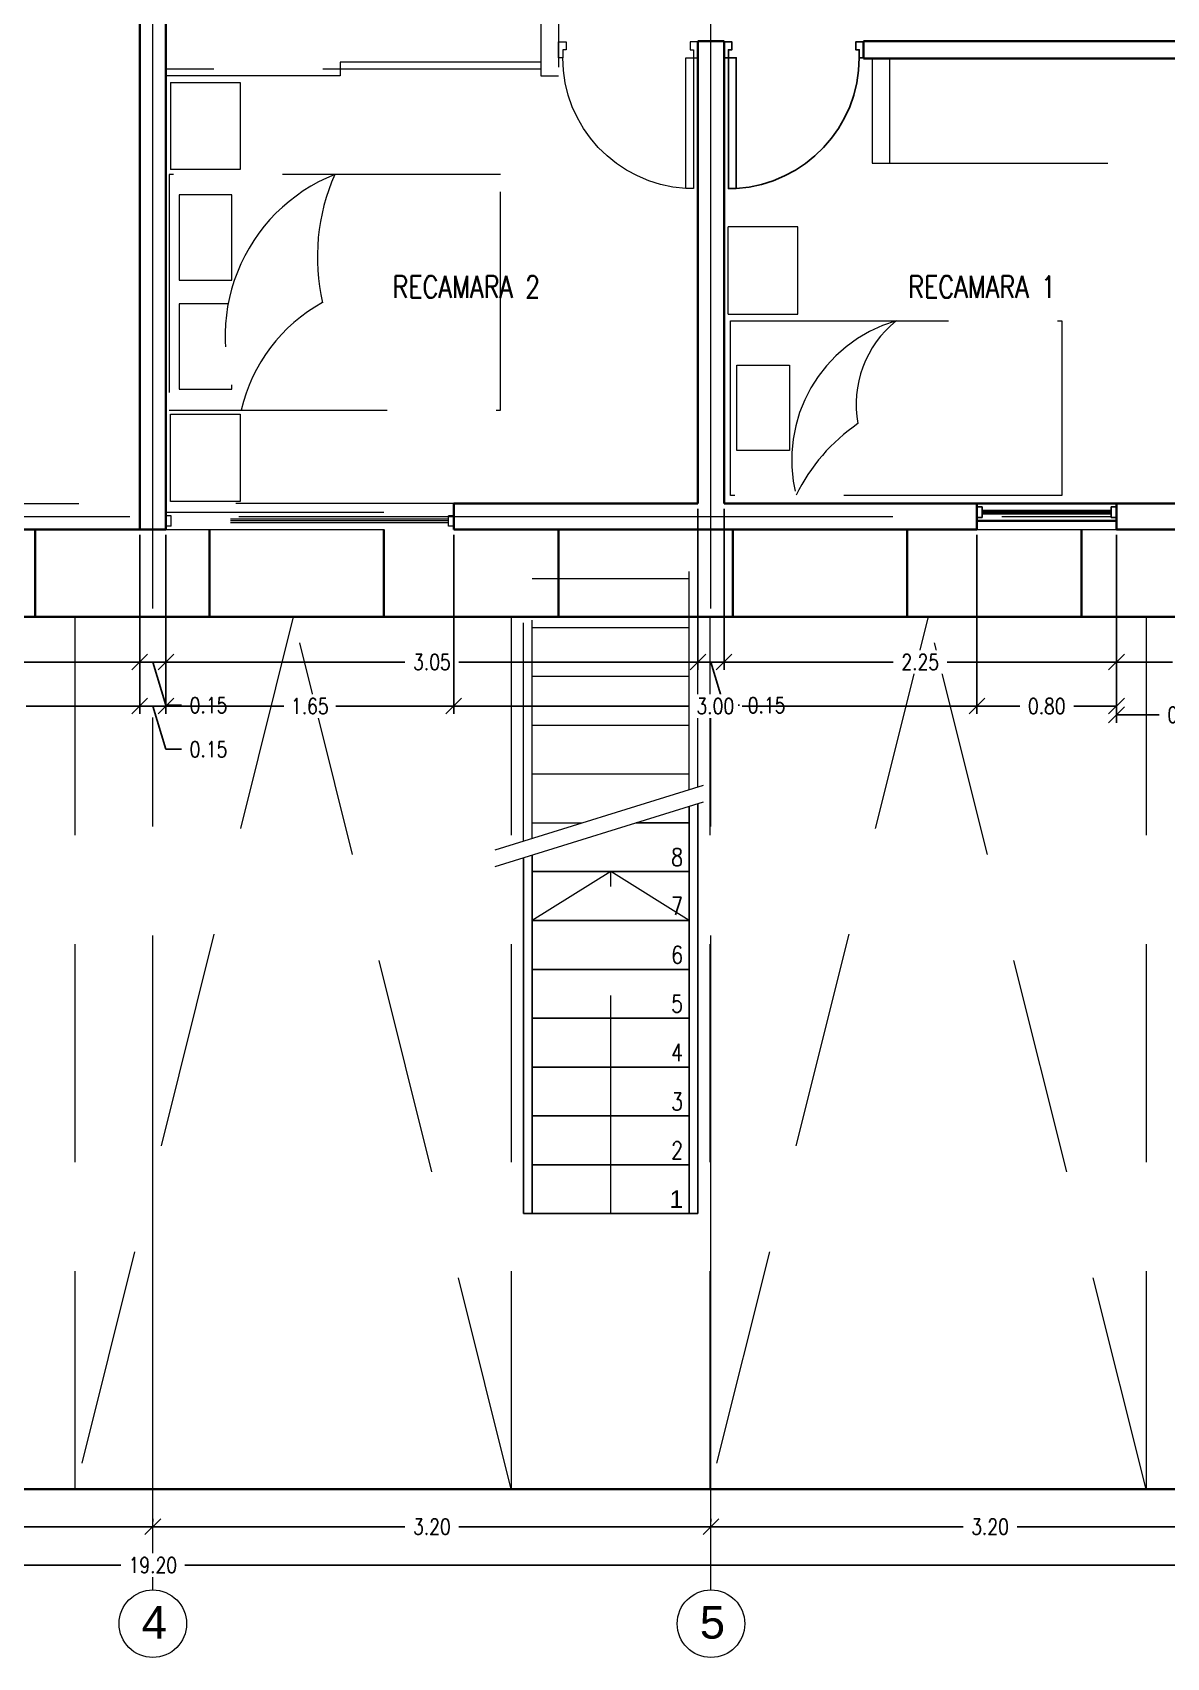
# Model space of a CAD drawing. Header units: metres. Extents: x -255 to -21, y -382 to -241.
# Drawn here: x -34.56 to -28.06, y -305.99 to -296.68 of the extents above; entities that cross this region are included whole.
import ezdxf

# ---------------------------------------------------------------- set-up
doc = ezdxf.new("R2010")
doc.units = ezdxf.units.M
doc.header["$LTSCALE"] = 5
doc.header["$MEASUREMENT"] = 0
doc.linetypes.add('CENTER2', pattern=[1.125, 0.75, -0.125, 0.125, -0.125])
doc.linetypes.add('HIDDEN', pattern=[0.375, 0.25, -0.125])
doc.layers.get('0').update_dxf_attribs({"color": 30})
for name, color, linetype, lineweight in [('A-ANNO-DIMS', 3, 'Continuous', 18), ('A-ANNO-SYMB', 3, 'Continuous', 18), ('A-ANNO-TEXT', 3, 'Continuous', 18), ('A-DOOR-FULL', 4, 'Continuous', 25), ('A-FLOR-LEVL', 7, 'Continuous', 35), ('A-FLOR-OVHD', 3, 'HIDDEN', 18), ('A-FLOR-STRS', 4, 'Continuous', 25), ('A-FURN', 8, 'Continuous', 18), ('A-GLAZ-FULL', 4, 'Continuous', 25), ('A-WALL-FULL-EXTR', 7, 'Continuous', 35), ('A-WALL-FULL-INTR', 7, 'Continuous', 35), ('U-PARK-MNR', 255, 'Continuous', 13)]:
    doc.layers.add(name, color=color, linetype=linetype, lineweight=lineweight)
doc.styles.add('E-ROMANS', font='romans.shx', dxfattribs={"width": 0.8})
doc.styles.get("Standard").update_dxf_attribs({"font": 'arial.ttf'})
doc.dimstyles.new('E-0050_TICK_18', dxfattribs={"dimscale": 0.001, "dimtxt": 90, "dimasz": 90, "dimexe": 45, "dimexo": 30, "dimgap": 45, "dimtad": 0, "dimzin": 0, "dimdsep": 46, "dimtxsty": 'E-ROMANS', "dimblk": 'OBLIQUE', "dimcen": 45, "dimclrd": 256, "dimclre": 256, "dimclrt": 256, "dimadec": 0, "dimazin": 0, "dimtfac": 1, "dimtmove": 1, "dimatfit": 3, "dimldrblk": 'OPEN90', "dimfxl": 1, "dimtfill": 1, "dimtolj": 1, "dimtzin": 0, "dimarcsym": 0})

# ---------------------------------------------------------------- blocks, each defined once
blk = doc.blocks.new('_Oblique')
at = {"color": 0, "linetype": 'ByBlock', "lineweight": -2}
blk.add_line((-0.5, -0.5), (0.5, 0.5), dxfattribs=at)
blk = doc.blocks.new('*D359')
at = {"layer": 'A-ANNO-DIMS', "lineweight": -2, "transparency": 16777216}
for p, q in [((-37.0683, -305.2149), (-37.0683, -305.1999)), ((-37.0683, -305.2449), (-35.623, -305.2449)), ((-33.8683, -305.2449), (-35.3136, -305.2449)), ((-33.8683, -305.2149), (-33.8683, -305.1999))]:
    blk.add_line(p, q, dxfattribs=at)
at = {"layer": 'A-ANNO-DIMS', "lineweight": -2, "transparency": 16777216, "xscale": 0.09, "yscale": 0.09, "zscale": 0.09, "rotation": 180}
blk.add_blockref('_Oblique', (-37.0683, -305.2449), dxfattribs=at)
at = {"layer": 'A-ANNO-DIMS', "lineweight": -2, "transparency": 16777216, "xscale": 0.09, "yscale": 0.09, "zscale": 0.09}
blk.add_blockref('_Oblique', (-33.8683, -305.2449), dxfattribs=at)
at = {"layer": 'A-ANNO-DIMS', "transparency": 16777216, "insert": (-35.4683, -305.2449), "char_height": 0.09, "attachment_point": 5, "style": 'E-ROMANS', "bg_fill": 3, "box_fill_scale": 1.25, "bg_fill_color": 256, "bg_fill_true_color": 13158600, "bg_fill_transparency": 0}
blk.add_mtext('\\A1;3.20', dxfattribs=at)
blk = doc.blocks.new('_Open90')
at = {"color": 0, "linetype": 'ByBlock', "lineweight": -2}
for p, q in [((0, 0), (-1, 0)), ((-0.5, 0.5), (0, 0)), ((0, 0), (-0.5, -0.5))]:
    blk.add_line(p, q, dxfattribs=at)
blk = doc.blocks.new('*D360')
at = {"layer": 'A-ANNO-DIMS', "lineweight": -2, "transparency": 16777216}
for p, q in [((-33.8683, -305.2149), (-33.8683, -305.1999)), ((-33.8683, -305.2449), (-32.423, -305.2449)), ((-30.6683, -305.2449), (-32.1136, -305.2449)), ((-30.6683, -305.2149), (-30.6683, -305.1999))]:
    blk.add_line(p, q, dxfattribs=at)
at = {"layer": 'A-ANNO-DIMS', "lineweight": -2, "transparency": 16777216, "xscale": 0.09, "yscale": 0.09, "zscale": 0.09, "rotation": 180}
blk.add_blockref('_Oblique', (-33.8683, -305.2449), dxfattribs=at)
at = {"layer": 'A-ANNO-DIMS', "lineweight": -2, "transparency": 16777216, "xscale": 0.09, "yscale": 0.09, "zscale": 0.09}
blk.add_blockref('_Oblique', (-30.6683, -305.2449), dxfattribs=at)
at = {"layer": 'A-ANNO-DIMS', "transparency": 16777216, "insert": (-32.2683, -305.2449), "char_height": 0.09, "attachment_point": 5, "style": 'E-ROMANS', "bg_fill": 3, "box_fill_scale": 1.25, "bg_fill_color": 256, "bg_fill_true_color": 13158600, "bg_fill_transparency": 0}
blk.add_mtext('\\A1;3.20', dxfattribs=at)
blk = doc.blocks.new('*D361')
at = {"layer": 'A-ANNO-DIMS', "lineweight": -2, "transparency": 16777216}
for p, q in [((-30.6683, -305.2149), (-30.6683, -305.1999)), ((-30.6683, -305.2449), (-29.223, -305.2449)), ((-27.4683, -305.2449), (-28.9136, -305.2449)), ((-27.4683, -305.2149), (-27.4683, -305.1999))]:
    blk.add_line(p, q, dxfattribs=at)
at = {"layer": 'A-ANNO-DIMS', "lineweight": -2, "transparency": 16777216, "xscale": 0.09, "yscale": 0.09, "zscale": 0.09, "rotation": 180}
blk.add_blockref('_Oblique', (-30.6683, -305.2449), dxfattribs=at)
at = {"layer": 'A-ANNO-DIMS', "lineweight": -2, "transparency": 16777216, "xscale": 0.09, "yscale": 0.09, "zscale": 0.09}
blk.add_blockref('_Oblique', (-27.4683, -305.2449), dxfattribs=at)
at = {"layer": 'A-ANNO-DIMS', "transparency": 16777216, "insert": (-29.0683, -305.2449), "char_height": 0.09, "attachment_point": 5, "style": 'E-ROMANS', "bg_fill": 3, "box_fill_scale": 1.25, "bg_fill_color": 256, "bg_fill_true_color": 13158600, "bg_fill_transparency": 0}
blk.add_mtext('\\A1;3.20', dxfattribs=at)
blk = doc.blocks.new('*D363')
at = {"layer": 'A-ANNO-DIMS', "lineweight": -2, "transparency": 16777216}
for p, q in [((-43.4683, -304.9268), (-43.4683, -305.5102)), ((-24.2683, -304.9268), (-24.2683, -305.5102)), ((-43.4683, -305.4652), (-34.0521, -305.4652)), ((-24.2683, -305.4652), (-33.6844, -305.4652))]:
    blk.add_line(p, q, dxfattribs=at)
at = {"layer": 'A-ANNO-DIMS', "lineweight": -2, "transparency": 16777216, "xscale": 0.09, "yscale": 0.09, "zscale": 0.09, "rotation": 180}
blk.add_blockref('_Oblique', (-43.4683, -305.4652), dxfattribs=at)
at = {"layer": 'A-ANNO-DIMS', "lineweight": -2, "transparency": 16777216, "xscale": 0.09, "yscale": 0.09, "zscale": 0.09}
blk.add_blockref('_Oblique', (-24.2683, -305.4652), dxfattribs=at)
at = {"layer": 'A-ANNO-DIMS', "transparency": 16777216, "insert": (-33.8683, -305.4652), "char_height": 0.09, "attachment_point": 5, "style": 'E-ROMANS', "bg_fill": 3, "box_fill_scale": 1.25, "bg_fill_color": 256, "bg_fill_true_color": 13158600, "bg_fill_transparency": 0}
blk.add_mtext('\\A1;19.20', dxfattribs=at)
blk = doc.blocks.new('DOOR-75')
for points in [[(-0.07, 0.84), (-0.07, 0.09), (-0.025, 0.09), (-0.025, 0.84), (-0.07, 0.84)], [(-0.775, 0.09), (-0.8, 0.09), (-0.8, 0), (-0.755, 0), (-0.755, 0.045), (-0.775, 0.045), (-0.775, 0.09)], [(-0.025, 0.09), (0, 0.09), (0, 0), (-0.045, 0), (-0.045, 0.045), (-0.025, 0.045), (-0.025, 0.09)]]:
    blk.add_lwpolyline(points)
at = {"linetype": 'HIDDEN'}
blk.add_arc((-0.0225, 0.089), 0.7525, 93.61808, 179.92486, dxfattribs=at)
blk = doc.blocks.new('*D474')
at = {"layer": 'A-ANNO-DIMS', "lineweight": -2, "transparency": 16777216}
for p, q in [((-36.9933, -299.4107), (-36.9933, -300.3344)), ((-33.9433, -299.5607), (-33.9433, -300.3344)), ((-36.9933, -300.2894), (-35.623, -300.2894)), ((-33.9433, -300.2894), (-35.3136, -300.2894))]:
    blk.add_line(p, q, dxfattribs=at)
at = {"layer": 'A-ANNO-DIMS', "lineweight": -2, "transparency": 16777216, "xscale": 0.09, "yscale": 0.09, "zscale": 0.09, "rotation": 180}
blk.add_blockref('_Oblique', (-36.9933, -300.2894), dxfattribs=at)
at = {"layer": 'A-ANNO-DIMS', "lineweight": -2, "transparency": 16777216, "xscale": 0.09, "yscale": 0.09, "zscale": 0.09}
blk.add_blockref('_Oblique', (-33.9433, -300.2894), dxfattribs=at)
at = {"layer": 'A-ANNO-DIMS', "transparency": 16777216, "insert": (-35.4683, -300.2894), "char_height": 0.09, "attachment_point": 5, "style": 'E-ROMANS', "bg_fill": 3, "box_fill_scale": 1.25, "bg_fill_color": 256, "bg_fill_true_color": 13158600, "bg_fill_transparency": 0}
blk.add_mtext('\\A1;3.05', dxfattribs=at)
blk = doc.blocks.new('*D475')
at = {"layer": 'A-ANNO-DIMS', "lineweight": -2, "transparency": 16777216}
for p, q in [((-33.9433, -299.5607), (-33.9433, -300.3344)), ((-33.7933, -299.5607), (-33.7933, -300.3344)), ((-33.9433, -300.2894), (-33.7933, -300.2894)), ((-33.8683, -300.2894), (-33.794, -300.5369)), ((-33.794, -300.5369), (-33.704, -300.5369))]:
    blk.add_line(p, q, dxfattribs=at)
at = {"layer": 'A-ANNO-DIMS', "lineweight": -2, "transparency": 16777216, "xscale": 0.09, "yscale": 0.09, "zscale": 0.09, "rotation": 180}
blk.add_blockref('_Oblique', (-33.9433, -300.2894), dxfattribs=at)
at = {"layer": 'A-ANNO-DIMS', "lineweight": -2, "transparency": 16777216, "xscale": 0.09, "yscale": 0.09, "zscale": 0.09}
blk.add_blockref('_Oblique', (-33.7933, -300.2894), dxfattribs=at)
at = {"layer": 'A-ANNO-DIMS', "transparency": 16777216, "insert": (-33.5493, -300.5369), "char_height": 0.09, "attachment_point": 5, "style": 'E-ROMANS', "bg_fill": 3, "box_fill_scale": 1.25, "bg_fill_color": 256, "bg_fill_true_color": 13158600, "bg_fill_transparency": 0}
blk.add_mtext('\\A1;0.15', dxfattribs=at)
blk = doc.blocks.new('*D476')
at = {"layer": 'A-ANNO-DIMS', "lineweight": -2, "transparency": 16777216}
for p, q in [((-30.7433, -299.4107), (-30.7433, -300.3344)), ((-33.7933, -299.5607), (-33.7933, -300.3344)), ((-33.7933, -300.2894), (-32.423, -300.2894)), ((-30.7433, -300.2894), (-32.1136, -300.2894))]:
    blk.add_line(p, q, dxfattribs=at)
at = {"layer": 'A-ANNO-DIMS', "lineweight": -2, "transparency": 16777216, "xscale": 0.09, "yscale": 0.09, "zscale": 0.09, "rotation": 180}
blk.add_blockref('_Oblique', (-33.7933, -300.2894), dxfattribs=at)
at = {"layer": 'A-ANNO-DIMS', "lineweight": -2, "transparency": 16777216, "xscale": 0.09, "yscale": 0.09, "zscale": 0.09}
blk.add_blockref('_Oblique', (-30.7433, -300.2894), dxfattribs=at)
at = {"layer": 'A-ANNO-DIMS', "transparency": 16777216, "insert": (-32.2683, -300.2894), "char_height": 0.09, "attachment_point": 5, "style": 'E-ROMANS', "bg_fill": 3, "box_fill_scale": 1.25, "bg_fill_color": 256, "bg_fill_true_color": 13158600, "bg_fill_transparency": 0}
blk.add_mtext('\\A1;3.05', dxfattribs=at)
blk = doc.blocks.new('*D477')
at = {"layer": 'A-ANNO-DIMS', "lineweight": -2, "transparency": 16777216}
for p, q in [((-30.7433, -299.4107), (-30.7433, -300.3344)), ((-30.5933, -299.4107), (-30.5933, -300.3344)), ((-30.7433, -300.2894), (-30.5933, -300.2894)), ((-30.6683, -300.2894), (-30.594, -300.5369)), ((-30.594, -300.5369), (-30.504, -300.5369))]:
    blk.add_line(p, q, dxfattribs=at)
at = {"layer": 'A-ANNO-DIMS', "lineweight": -2, "transparency": 16777216, "xscale": 0.09, "yscale": 0.09, "zscale": 0.09, "rotation": 180}
blk.add_blockref('_Oblique', (-30.7433, -300.2894), dxfattribs=at)
at = {"layer": 'A-ANNO-DIMS', "lineweight": -2, "transparency": 16777216, "xscale": 0.09, "yscale": 0.09, "zscale": 0.09}
blk.add_blockref('_Oblique', (-30.5933, -300.2894), dxfattribs=at)
at = {"layer": 'A-ANNO-DIMS', "transparency": 16777216, "insert": (-30.3493, -300.5369), "char_height": 0.09, "attachment_point": 5, "style": 'E-ROMANS', "bg_fill": 3, "box_fill_scale": 1.25, "bg_fill_color": 256, "bg_fill_true_color": 13158600, "bg_fill_transparency": 0}
blk.add_mtext('\\A1;0.15', dxfattribs=at)
blk = doc.blocks.new('*D478')
at = {"layer": 'A-ANNO-DIMS', "lineweight": -2, "transparency": 16777216}
for p, q in [((-30.5933, -299.4107), (-30.5933, -300.3344)), ((-28.3433, -299.5607), (-28.3433, -300.3344)), ((-30.5933, -300.2894), (-29.623, -300.2894)), ((-28.3433, -300.2894), (-29.3136, -300.2894))]:
    blk.add_line(p, q, dxfattribs=at)
at = {"layer": 'A-ANNO-DIMS', "lineweight": -2, "transparency": 16777216, "xscale": 0.09, "yscale": 0.09, "zscale": 0.09, "rotation": 180}
blk.add_blockref('_Oblique', (-30.5933, -300.2894), dxfattribs=at)
at = {"layer": 'A-ANNO-DIMS', "lineweight": -2, "transparency": 16777216, "xscale": 0.09, "yscale": 0.09, "zscale": 0.09}
blk.add_blockref('_Oblique', (-28.3433, -300.2894), dxfattribs=at)
at = {"layer": 'A-ANNO-DIMS', "transparency": 16777216, "insert": (-29.4683, -300.2894), "char_height": 0.09, "attachment_point": 5, "style": 'E-ROMANS', "bg_fill": 3, "box_fill_scale": 1.25, "bg_fill_color": 256, "bg_fill_true_color": 13158600, "bg_fill_transparency": 0}
blk.add_mtext('\\A1;2.25', dxfattribs=at)
blk = doc.blocks.new('*D479')
at = {"layer": 'A-ANNO-DIMS', "lineweight": -2, "transparency": 16777216}
for p, q in [((-28.3433, -299.5607), (-28.3433, -300.3344)), ((-27.3933, -299.5607), (-27.3933, -300.3344)), ((-28.3433, -300.2894), (-28.023, -300.2894)), ((-27.3933, -300.2894), (-27.7136, -300.2894))]:
    blk.add_line(p, q, dxfattribs=at)
at = {"layer": 'A-ANNO-DIMS', "lineweight": -2, "transparency": 16777216, "xscale": 0.09, "yscale": 0.09, "zscale": 0.09, "rotation": 180}
blk.add_blockref('_Oblique', (-28.3433, -300.2894), dxfattribs=at)
at = {"layer": 'A-ANNO-DIMS', "lineweight": -2, "transparency": 16777216, "xscale": 0.09, "yscale": 0.09, "zscale": 0.09}
blk.add_blockref('_Oblique', (-27.3933, -300.2894), dxfattribs=at)
at = {"layer": 'A-ANNO-DIMS', "transparency": 16777216, "insert": (-27.8683, -300.2894), "char_height": 0.09, "attachment_point": 5, "style": 'E-ROMANS', "bg_fill": 3, "box_fill_scale": 1.25, "bg_fill_color": 256, "bg_fill_true_color": 13158600, "bg_fill_transparency": 0}
blk.add_mtext('\\A1;0.95', dxfattribs=at)
blk = doc.blocks.new('*D485')
at = {"layer": 'A-ANNO-DIMS', "lineweight": -2, "transparency": 16777216}
for p, q in [((-35.5433, -299.5607), (-35.5433, -300.587)), ((-33.9433, -299.5607), (-33.9433, -300.587)), ((-35.5433, -300.542), (-34.8928, -300.542)), ((-33.9433, -300.542), (-34.5937, -300.542))]:
    blk.add_line(p, q, dxfattribs=at)
at = {"layer": 'A-ANNO-DIMS', "lineweight": -2, "transparency": 16777216, "xscale": 0.09, "yscale": 0.09, "zscale": 0.09, "rotation": 180}
blk.add_blockref('_Oblique', (-35.5433, -300.542), dxfattribs=at)
at = {"layer": 'A-ANNO-DIMS', "lineweight": -2, "transparency": 16777216, "xscale": 0.09, "yscale": 0.09, "zscale": 0.09}
blk.add_blockref('_Oblique', (-33.9433, -300.542), dxfattribs=at)
at = {"layer": 'A-ANNO-DIMS', "transparency": 16777216, "insert": (-34.7433, -300.542), "char_height": 0.09, "attachment_point": 5, "style": 'E-ROMANS', "bg_fill": 3, "box_fill_scale": 1.25, "bg_fill_color": 256, "bg_fill_true_color": 13158600, "bg_fill_transparency": 0}
blk.add_mtext('\\A1;1.60', dxfattribs=at)
blk = doc.blocks.new('*D281')
at = {"layer": 'A-ANNO-DIMS', "lineweight": -2, "transparency": 16777216}
for p, q in [((-33.9433, -299.5607), (-33.9433, -300.587)), ((-33.7933, -299.5607), (-33.7933, -300.587)), ((-33.9433, -300.542), (-33.7933, -300.542)), ((-33.8683, -300.542), (-33.794, -300.7895)), ((-33.794, -300.7895), (-33.704, -300.7895))]:
    blk.add_line(p, q, dxfattribs=at)
at = {"layer": 'A-ANNO-DIMS', "lineweight": -2, "transparency": 16777216, "xscale": 0.09, "yscale": 0.09, "zscale": 0.09, "rotation": 180}
blk.add_blockref('_Oblique', (-33.9433, -300.542), dxfattribs=at)
at = {"layer": 'A-ANNO-DIMS', "lineweight": -2, "transparency": 16777216, "xscale": 0.09, "yscale": 0.09, "zscale": 0.09}
blk.add_blockref('_Oblique', (-33.7933, -300.542), dxfattribs=at)
at = {"layer": 'A-ANNO-DIMS', "transparency": 16777216, "insert": (-33.5493, -300.7895), "char_height": 0.09, "attachment_point": 5, "style": 'E-ROMANS', "bg_fill": 3, "box_fill_scale": 1.25, "bg_fill_color": 256, "bg_fill_true_color": 13158600, "bg_fill_transparency": 0}
blk.add_mtext('\\A1;0.15', dxfattribs=at)
blk = doc.blocks.new('*D486')
at = {"layer": 'A-ANNO-DIMS', "lineweight": -2, "transparency": 16777216}
for p, q in [((-33.7933, -299.5607), (-33.7933, -300.587)), ((-32.1433, -299.5607), (-32.1433, -300.587)), ((-33.7933, -300.542), (-33.1178, -300.542)), ((-32.1433, -300.542), (-32.8187, -300.542))]:
    blk.add_line(p, q, dxfattribs=at)
at = {"layer": 'A-ANNO-DIMS', "lineweight": -2, "transparency": 16777216, "xscale": 0.09, "yscale": 0.09, "zscale": 0.09, "rotation": 180}
blk.add_blockref('_Oblique', (-33.7933, -300.542), dxfattribs=at)
at = {"layer": 'A-ANNO-DIMS', "lineweight": -2, "transparency": 16777216, "xscale": 0.09, "yscale": 0.09, "zscale": 0.09}
blk.add_blockref('_Oblique', (-32.1433, -300.542), dxfattribs=at)
at = {"layer": 'A-ANNO-DIMS', "transparency": 16777216, "insert": (-32.9683, -300.542), "char_height": 0.09, "attachment_point": 5, "style": 'E-ROMANS', "bg_fill": 3, "box_fill_scale": 1.25, "bg_fill_color": 256, "bg_fill_true_color": 13158600, "bg_fill_transparency": 0}
blk.add_mtext('\\A1;1.65', dxfattribs=at)
blk = doc.blocks.new('*D610')
at = {"layer": 'A-ANNO-DIMS', "lineweight": -2, "transparency": 16777216}
for p, q in [((-32.1433, -299.5607), (-32.1433, -300.587)), ((-29.1433, -299.5607), (-29.1433, -300.587)), ((-32.1433, -300.542), (-30.798, -300.542)), ((-29.1433, -300.542), (-30.4886, -300.542))]:
    blk.add_line(p, q, dxfattribs=at)
at = {"layer": 'A-ANNO-DIMS', "lineweight": -2, "transparency": 16777216, "xscale": 0.09, "yscale": 0.09, "zscale": 0.09, "rotation": 180}
blk.add_blockref('_Oblique', (-32.1433, -300.542), dxfattribs=at)
at = {"layer": 'A-ANNO-DIMS', "lineweight": -2, "transparency": 16777216, "xscale": 0.09, "yscale": 0.09, "zscale": 0.09}
blk.add_blockref('_Oblique', (-29.1433, -300.542), dxfattribs=at)
at = {"layer": 'A-ANNO-DIMS', "transparency": 16777216, "insert": (-30.6433, -300.542), "char_height": 0.09, "attachment_point": 5, "style": 'E-ROMANS', "bg_fill": 3, "box_fill_scale": 1.25, "bg_fill_color": 256, "bg_fill_true_color": 13158600, "bg_fill_transparency": 0}
blk.add_mtext('\\A1;3.00', dxfattribs=at)
blk = doc.blocks.new('*D611')
at = {"layer": 'A-ANNO-DIMS', "lineweight": -2, "transparency": 16777216}
for p, q in [((-29.1433, -299.5607), (-29.1433, -300.587)), ((-28.3433, -299.5607), (-28.3433, -300.587)), ((-29.1433, -300.542), (-28.898, -300.542)), ((-28.3433, -300.542), (-28.5886, -300.542))]:
    blk.add_line(p, q, dxfattribs=at)
at = {"layer": 'A-ANNO-DIMS', "lineweight": -2, "transparency": 16777216, "xscale": 0.09, "yscale": 0.09, "zscale": 0.09, "rotation": 180}
blk.add_blockref('_Oblique', (-29.1433, -300.542), dxfattribs=at)
at = {"layer": 'A-ANNO-DIMS', "lineweight": -2, "transparency": 16777216, "xscale": 0.09, "yscale": 0.09, "zscale": 0.09}
blk.add_blockref('_Oblique', (-28.3433, -300.542), dxfattribs=at)
at = {"layer": 'A-ANNO-DIMS', "transparency": 16777216, "insert": (-28.7433, -300.542), "char_height": 0.09, "attachment_point": 5, "style": 'E-ROMANS', "bg_fill": 3, "box_fill_scale": 1.25, "bg_fill_color": 256, "bg_fill_true_color": 13158600, "bg_fill_transparency": 0}
blk.add_mtext('\\A1;0.80', dxfattribs=at)
blk = doc.blocks.new('*D612')
at = {"layer": 'A-ANNO-DIMS', "lineweight": -2, "transparency": 16777216}
for p, q in [((-28.3433, -299.5607), (-28.3433, -300.637)), ((-27.5433, -299.5607), (-27.5433, -300.637)), ((-28.3433, -300.592), (-28.098, -300.592)), ((-27.5433, -300.592), (-27.7886, -300.592))]:
    blk.add_line(p, q, dxfattribs=at)
at = {"layer": 'A-ANNO-DIMS', "lineweight": -2, "transparency": 16777216, "xscale": 0.09, "yscale": 0.09, "zscale": 0.09, "rotation": 180}
blk.add_blockref('_Oblique', (-28.3433, -300.592), dxfattribs=at)
at = {"layer": 'A-ANNO-DIMS', "lineweight": -2, "transparency": 16777216, "xscale": 0.09, "yscale": 0.09, "zscale": 0.09}
blk.add_blockref('_Oblique', (-27.5433, -300.592), dxfattribs=at)
at = {"layer": 'A-ANNO-DIMS', "transparency": 16777216, "insert": (-27.9433, -300.592), "char_height": 0.09, "attachment_point": 5, "style": 'E-ROMANS', "bg_fill": 3, "box_fill_scale": 1.25, "bg_fill_color": 256, "bg_fill_true_color": 13158600, "bg_fill_transparency": 0}
blk.add_mtext('\\A1;0.80', dxfattribs=at)

msp = doc.modelspace()

# ---------------------------------------------------------------- linework, layer by layer
at = {"layer": 'A-ANNO-SYMB', "linetype": 'CENTER2'}
for p, q in [((-33.8683, -305.6075), (-33.8683, -291.2716)), ((-30.6683, -305.6075), (-30.6683, -291.2716)), ((-44.6253, -299.4557), (-23.2683, -299.4557))]:
    msp.add_line(p, q, dxfattribs=at)
for centre in [(-33.8683, -305.801), (-30.6683, -305.801)]:
    msp.add_circle(centre, 0.1935, dxfattribs=at)
at = {"layer": 'A-FLOR-LEVL'}
for p, q in [((-28.3433, -299.3807), (-29.1433, -299.3807)), ((-28.3433, -299.4807), (-29.1433, -299.4807)), ((-35.5433, -299.5307), (-33.9433, -299.5307)), ((-34.5433, -299.5307), (-34.5433, -300.0307)), ((-33.5433, -299.5307), (-33.5433, -300.0307)), ((-32.5433, -299.5307), (-32.5433, -300.0307)), ((-31.5433, -299.5307), (-31.5433, -300.0307)), ((-30.5433, -299.5307), (-30.5433, -300.0307)), ((-29.5433, -299.5307), (-29.5433, -300.0307)), ((-28.5433, -299.5307), (-28.5433, -300.0307)), ((-43.5433, -300.0307), (-24.1933, -300.0307)), ((-43.5433, -305.0307), (-24.1933, -305.0307))]:
    msp.add_line(p, q, dxfattribs=at)
at = {"layer": 'A-FLOR-OVHD'}
for p, q in [((-31.5433, -295.6307), (-31.5433, -296.9307)), ((-31.6433, -296.3307), (-31.6433, -296.9307)), ((-31.6433, -296.8907), (-33.7933, -296.8907)), ((-31.6433, -296.8507), (-32.7933, -296.8507)), ((-32.7933, -296.8507), (-32.7933, -296.9307)), ((-32.7933, -296.9307), (-33.7933, -296.9307)), ((-31.6433, -296.9307), (-31.5433, -296.9307)), ((-35.5433, -299.3807), (-33.9433, -299.3807)), ((-32.1433, -299.3807), (-33.7933, -299.3807)), ((-33.7933, -299.4307), (-32.1433, -299.4307)), ((-33.7633, -299.4507), (-33.7933, -299.4507)), ((-33.7633, -299.5107), (-33.7633, -299.4507)), ((-32.1733, -299.4707), (-33.7633, -299.4707)), ((-32.1733, -299.4807), (-33.7633, -299.4807)), ((-32.1733, -299.4907), (-33.7633, -299.4907)), ((-32.1433, -299.4507), (-32.1733, -299.4507)), ((-32.1733, -299.5107), (-32.1733, -299.4507)), ((-33.7633, -299.5107), (-33.7933, -299.5107)), ((-33.7933, -299.5307), (-32.1433, -299.5307)), ((-32.1433, -299.5107), (-32.1733, -299.5107)), ((-31.7433, -301.3149), (-31.7433, -299.5307)), ((-31.6933, -301.2995), (-31.6933, -299.5307)), ((-30.7933, -301.0208), (-30.7933, -299.5307)), ((-30.7433, -301.0053), (-30.7433, -299.5307)), ((-31.6933, -299.8107), (-30.7933, -299.8107)), ((-31.6933, -300.0907), (-30.7933, -300.0907)), ((-31.6933, -300.3707), (-30.7933, -300.3707)), ((-31.6933, -300.6507), (-30.7933, -300.6507)), ((-31.6933, -300.9307), (-30.7933, -300.9307)), ((-31.6933, -301.2107), (-31.4065, -301.2107))]:
    msp.add_line(p, q, dxfattribs=at)
for points in [[(-29.7433, -296.8307), (-29.7433, -297.4307), (-29.6433, -297.4307), (-29.6433, -296.8307)], [(-29.6433, -297.4307), (-27.5433, -297.4307)], [(-29.1433, -299.5307), (-28.3433, -299.5307)], [(-31.9055, -301.3652), (-30.5518, -300.946)], [(-31.9055, -301.4607), (-30.5518, -301.0415)], [(-30.7933, -301.7707), (-31.2433, -301.4907), (-31.6933, -301.7707)], [(-31.2433, -303.4507), (-31.2433, -301.4907)]]:
    msp.add_lwpolyline(points, dxfattribs=at)
at = {"layer": 'A-FLOR-STRS'}
for p, q in [((-30.7933, -303.4507), (-30.7933, -301.1163)), ((-30.7433, -303.4507), (-30.7433, -301.1008)), ((-31.098, -301.2107), (-30.7933, -301.2107)), ((-31.7433, -303.4507), (-31.7433, -301.4105)), ((-31.6933, -303.4507), (-31.6933, -301.395)), ((-31.6933, -301.4907), (-30.7933, -301.4907)), ((-31.6933, -301.7707), (-30.7933, -301.7707)), ((-31.6933, -302.0507), (-30.7933, -302.0507)), ((-31.6933, -302.3307), (-30.7933, -302.3307)), ((-31.6933, -302.6107), (-30.7933, -302.6107)), ((-31.6933, -302.8907), (-30.7933, -302.8907)), ((-31.6933, -303.1707), (-30.7933, -303.1707)), ((-31.7433, -303.4507), (-30.7433, -303.4507))]:
    msp.add_line(p, q, dxfattribs=at)
at = {"layer": 'A-FURN', "linetype": 'HIDDEN'}
for p, q in [((-33.7677, -296.9673), (-33.7677, -297.4673)), ((-33.7677, -296.9673), (-33.3677, -296.9673)), ((-33.3677, -296.9673), (-33.3677, -297.4673)), ((-33.7752, -297.4951), (-33.7752, -298.8451)), ((-31.8752, -297.4951), (-33.7752, -297.4951)), ((-33.3677, -297.4673), (-33.7677, -297.4673)), ((-31.8752, -298.8451), (-31.8752, -297.4951)), ((-30.5698, -298.2953), (-30.5698, -297.7953)), ((-30.1698, -297.7953), (-30.5698, -297.7953)), ((-30.1698, -298.2953), (-30.1698, -297.7953)), ((-30.5698, -298.2953), (-30.1698, -298.2953)), ((-30.5571, -298.3345), (-28.6571, -298.3345)), ((-30.5571, -299.3345), (-30.5571, -298.3345)), ((-28.6571, -298.3345), (-28.6571, -299.3345)), ((-33.7752, -298.8451), (-31.8752, -298.8451)), ((-33.7677, -299.3694), (-33.7677, -298.8694)), ((-33.7677, -298.8694), (-33.3677, -298.8694)), ((-33.3677, -298.8694), (-33.3677, -299.3694)), ((-33.3677, -299.3694), (-33.7677, -299.3694)), ((-28.6571, -299.3345), (-30.5571, -299.3345))]:
    msp.add_line(p, q, dxfattribs=at)
for points in [[(-33.4154, -297.612), (-33.7177, -297.612), (-33.7177, -298.1004), (-33.4154, -298.1004)], [(-30.2175, -299.0771), (-30.5197, -299.0771), (-30.5197, -298.5887), (-30.2175, -298.5887)]]:
    msp.add_lwpolyline(points, close=True, dxfattribs=at)
msp.add_lwpolyline([(-33.4366, -298.2363), (-33.7177, -298.2363), (-33.7177, -298.7247), (-33.4154, -298.7247), (-33.4154, -298.6999)], dxfattribs=at)
for centre, radius, start, end in [((-32.4546, -298.4236), 0.9997, 111.75587, 204.93856), ((-31.7545, -297.968), 1.1704, 156.17138, 192.9265), ((-32.4438, -299.0556), 0.9412, 118.6672, 167.07686), ((-29.3764, -299.1307), 0.829, 106.15805, 194.16244), ((-29.2202, -298.813), 0.6154, 128.95588, 190.31121), ((-29.2279, -299.7979), 1.0595, 124.34498, 154.00729)]:
    msp.add_arc(centre, radius, start, end, dxfattribs=at)
at = {"layer": 'A-GLAZ-FULL'}
for p, q in [((-29.1133, -299.4007), (-29.1433, -299.4007)), ((-29.1133, -299.4007), (-29.1133, -299.4607)), ((-28.3433, -299.4007), (-28.3733, -299.4007)), ((-28.3733, -299.4007), (-28.3733, -299.4607)), ((-29.1133, -299.4607), (-29.1433, -299.4607)), ((-28.3733, -299.4207), (-29.1133, -299.4207)), ((-28.3733, -299.4307), (-29.1133, -299.4307)), ((-28.3733, -299.4407), (-29.1133, -299.4407)), ((-28.3433, -299.4607), (-28.3733, -299.4607))]:
    msp.add_line(p, q, dxfattribs=at)
at = {"layer": 'A-WALL-FULL-EXTR'}
for p, q in [((-33.9433, -299.5307), (-33.9433, -293.5307)), ((-33.7933, -299.5307), (-33.7933, -293.5307)), ((-30.7433, -299.3807), (-30.7433, -296.7307)), ((-30.5933, -296.7307), (-30.7433, -296.7307)), ((-30.5933, -299.3807), (-30.5933, -296.7307)), ((-32.1433, -299.5307), (-32.1433, -299.3807)), ((-32.1433, -299.3807), (-30.7433, -299.3807)), ((-29.1433, -299.3807), (-30.5933, -299.3807)), ((-29.1433, -299.3807), (-29.1433, -299.5307)), ((-27.5433, -299.3807), (-28.3433, -299.3807)), ((-28.3433, -299.5307), (-28.3433, -299.3807)), ((-33.9433, -299.5307), (-33.7933, -299.5307)), ((-32.1433, -299.5307), (-29.1433, -299.5307)), ((-27.5433, -299.5307), (-28.3433, -299.5307))]:
    msp.add_line(p, q, dxfattribs=at)
at = {"layer": 'A-WALL-FULL-INTR'}
for p, q in [((-29.7933, -296.8307), (-29.7933, -296.7307)), ((-27.4433, -296.7307), (-29.7933, -296.7307)), ((-27.5433, -296.8307), (-29.7933, -296.8307))]:
    msp.add_line(p, q, dxfattribs=at)

# ---------------------------------------------------------------- block references
at = {"layer": 'A-DOOR-FULL', "rotation": 180}
msp.add_blockref('DOOR-75', (-30.5933, -296.7357), dxfattribs=at)
at = {"layer": 'A-FLOR-OVHD', "xscale": -1, "rotation": 180}
msp.add_blockref('DOOR-75', (-30.7433, -296.7357), dxfattribs=at)

# ---------------------------------------------------------------- texts
at = {"layer": 'A-ANNO-TEXT', "style": 'E-ROMANS'}
for s, insert, char_height, attachment_point in [('RECAMARA 2', (-32.4942, -298.0767), 0.126, 1), ('RECAMARA 1', (-29.5373, -298.0767), 0.126, 1), ('8', (-30.828, -301.4578), 0.1, 9), ('7', (-30.828, -301.7378), 0.1, 9), ('6', (-30.828, -302.0178), 0.1, 9), ('5', (-30.828, -302.2978), 0.1, 9), ('4', (-30.828, -302.5778), 0.1, 9), ('3', (-30.828, -302.8578), 0.1, 9), ('2', (-30.828, -303.1378), 0.1, 9)]:
    msp.add_mtext(s, dxfattribs=dict(at, insert=insert, char_height=char_height, attachment_point=attachment_point))
at = {"layer": 'A-ANNO-TEXT'}
for s, insert, char_height, attachment_point in [('{\\fArial|b0|i0|c0|p34;1}', (-30.828, -303.4178), 0.1, 9), ('{\\fArial|b0|i0|c0|p34;4}', (-33.9323, -305.7002), 0.186083, 1), ('{\\fArial|b0|i0|c0|p34;5}', (-30.7323, -305.7002), 0.186083, 1)]:
    msp.add_mtext(s, dxfattribs=dict(at, insert=insert, char_height=char_height, attachment_point=attachment_point))

# ---------------------------------------------------------------- next in the draw order: dimensions: what is measured, and where the dimension line sits
at = {"layer": 'A-ANNO-DIMS'}
dim = msp.add_linear_dim(base=(-33.8683, -305.2449), p1=(-37.0683, -305.2449), p2=(-33.8683, -305.2449), dimstyle='E-0050_TICK_18', dxfattribs=at)
dim.commit()
dim.dimension.update_dxf_attribs({"geometry": '*D359', "text_midpoint": (-35.4683, -305.2449)})

# ---------------------------------------------------------------- next in the draw order: dimensions: what is measured, and where the dimension line sits
dim = msp.add_linear_dim(base=(-30.6683, -305.2449), p1=(-33.8683, -305.2449), p2=(-30.6683, -305.2449), dimstyle='E-0050_TICK_18', dxfattribs=at)
dim.commit()
dim.dimension.update_dxf_attribs({"geometry": '*D360', "text_midpoint": (-32.2683, -305.2449)})

# ---------------------------------------------------------------- next in the draw order: dimensions: what is measured, and where the dimension line sits
dim = msp.add_linear_dim(base=(-27.4683, -305.2449), p1=(-30.6683, -305.2449), p2=(-27.4683, -305.2449), dimstyle='E-0050_TICK_18', dxfattribs=at)
dim.commit()
dim.dimension.update_dxf_attribs({"geometry": '*D361', "text_midpoint": (-29.0683, -305.2449)})

# ---------------------------------------------------------------- next in the draw order: dimensions: what is measured, and where the dimension line sits
dim = msp.add_linear_dim(base=(-24.2683, -305.4652), p1=(-43.4683, -304.8968), p2=(-24.2683, -304.8968), dimstyle='E-0050_TICK_18', dxfattribs=at)
dim.commit()
dim.dimension.update_dxf_attribs({"geometry": '*D363', "text_midpoint": (-33.8683, -305.4652)})

# ---------------------------------------------------------------- next in the draw order: linework, layer by layer
at = {"layer": 'U-PARK-MNR', "linetype": 'HIDDEN'}
for points in [[(-31.8133, -305.0307), (-34.3133, -305.0307), (-34.3133, -300.0307), (-31.8133, -300.0307), (-31.8133, -305.0307)], [(-31.8133, -305.0307), (-33.0633, -300.0307), (-34.3133, -305.0307)], [(-28.1733, -305.0307), (-30.6733, -305.0307), (-30.6733, -300.0307), (-28.1733, -300.0307), (-28.1733, -305.0307)], [(-28.1733, -305.0307), (-29.4233, -300.0307), (-30.6733, -305.0307)]]:
    msp.add_lwpolyline(points, dxfattribs=at)

# ---------------------------------------------------------------- next in the draw order: dimensions: what is measured, and where the dimension line sits
at = {"layer": 'A-ANNO-DIMS'}
dim = msp.add_linear_dim(base=(-33.9433, -300.2894), p1=(-36.9933, -299.3807), p2=(-33.9433, -299.5307), dimstyle='E-0050_TICK_18', dxfattribs=at)
dim.commit()
dim.dimension.update_dxf_attribs({"geometry": '*D474', "text_midpoint": (-35.4683, -300.2894)})

# ---------------------------------------------------------------- next in the draw order: dimensions: what is measured, and where the dimension line sits
dim = msp.add_linear_dim(base=(-33.7933, -300.2894), p1=(-33.9433, -299.5307), p2=(-33.7933, -299.5307), dimstyle='E-0050_TICK_18', dxfattribs=at)
dim.commit()
dim.dimension.update_dxf_attribs({"geometry": '*D475', "text_midpoint": (-33.659, -300.5369)})

# ---------------------------------------------------------------- next in the draw order: dimensions: what is measured, and where the dimension line sits
for base, p1, p2, picture, middle in [((-30.7433, -300.2894), (-33.7933, -299.5307), (-30.7433, -299.3807), '*D476', (-32.2683, -300.2894)), ((-33.9433, -300.542), (-35.5433, -299.5307), (-33.9433, -299.5307), '*D485', (-34.7433, -300.542))]:
    dim = msp.add_linear_dim(base=base, p1=p1, p2=p2, dimstyle='E-0050_TICK_18', dxfattribs=at)
    dim.commit()
    dim.dimension.update_dxf_attribs({"geometry": picture, "text_midpoint": middle})

# ---------------------------------------------------------------- next in the draw order: dimensions: what is measured, and where the dimension line sits
for base, p1, p2, picture, middle in [((-30.5933, -300.2894), (-30.7433, -299.3807), (-30.5933, -299.3807), '*D477', (-30.459, -300.5369)), ((-33.7933, -300.542), (-33.9433, -299.5307), (-33.7933, -299.5307), '*D281', (-33.659, -300.7895))]:
    dim = msp.add_linear_dim(base=base, p1=p1, p2=p2, dimstyle='E-0050_TICK_18', dxfattribs=at)
    dim.commit()
    dim.dimension.update_dxf_attribs({"geometry": picture, "text_midpoint": middle})

# ---------------------------------------------------------------- next in the draw order: dimensions: what is measured, and where the dimension line sits
for base, p1, p2, picture, middle in [((-28.3433, -300.2894), (-30.5933, -299.3807), (-28.3433, -299.5307), '*D478', (-29.4683, -300.2894)), ((-32.1433, -300.542), (-33.7933, -299.5307), (-32.1433, -299.5307), '*D486', (-32.9683, -300.542))]:
    dim = msp.add_linear_dim(base=base, p1=p1, p2=p2, dimstyle='E-0050_TICK_18', dxfattribs=at)
    dim.commit()
    dim.dimension.update_dxf_attribs({"geometry": picture, "text_midpoint": middle})

# ---------------------------------------------------------------- next in the draw order: dimensions: what is measured, and where the dimension line sits
for base, p1, p2, picture, middle in [((-29.1433, -300.542), (-32.1433, -299.5307), (-29.1433, -299.5307), '*D610', (-30.6433, -300.542)), ((-27.3933, -300.2894), (-28.3433, -299.5307), (-27.3933, -299.5307), '*D479', (-27.8683, -300.2894))]:
    dim = msp.add_linear_dim(base=base, p1=p1, p2=p2, dimstyle='E-0050_TICK_18', dxfattribs=at)
    dim.commit()
    dim.dimension.update_dxf_attribs({"geometry": picture, "text_midpoint": middle})

# ---------------------------------------------------------------- next in the draw order: dimensions: what is measured, and where the dimension line sits
dim = msp.add_linear_dim(base=(-28.3433, -300.542), p1=(-29.1433, -299.5307), p2=(-28.3433, -299.5307), dimstyle='E-0050_TICK_18', dxfattribs=at)
dim.commit()
dim.dimension.update_dxf_attribs({"geometry": '*D611', "text_midpoint": (-28.7433, -300.542)})

# ---------------------------------------------------------------- next in the draw order: dimensions: what is measured, and where the dimension line sits
dim = msp.add_linear_dim(base=(-27.5433, -300.592), p1=(-28.3433, -299.5307), p2=(-27.5433, -299.5307), dimstyle='E-0050_TICK_18', dxfattribs=at)
dim.commit()
dim.dimension.update_dxf_attribs({"geometry": '*D612', "text_midpoint": (-27.9433, -300.592)})

doc.saveas('drawing.dxf')
